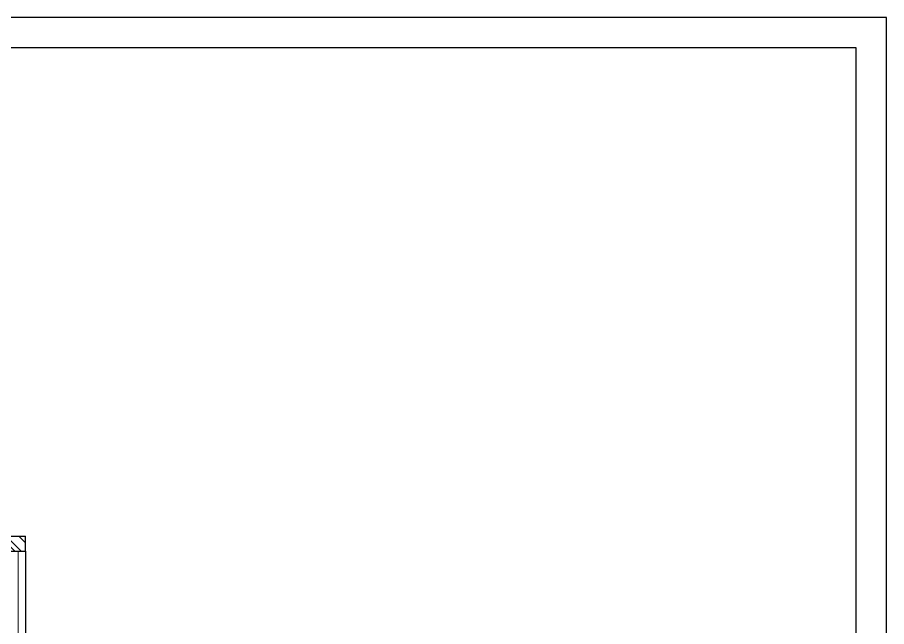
# Model space of a CAD drawing. Header units: metres. Extents: x 494 to 1845, y -666 to 1061.
# Drawn here: x 1822.24 to 1829.51, y 253.36 to 258.45 of the extents above; entities that cross this region are included whole.
import ezdxf

# ---------------------------------------------------------------- set-up
doc = ezdxf.new("R2010")
doc.units = ezdxf.units.M
doc.header["$MEASUREMENT"] = 0
for name, color, linetype, lineweight in [('A-Wall Hatch', 8, 'Continuous', 9), ('DIMENSION', 8, 'Continuous', 5), ('VDA-WALL', 250, 'Continuous', 25), ('VDA-WINDOW', 5, 'Continuous', 9)]:
    doc.layers.add(name, color=color, linetype=linetype, lineweight=lineweight)
doc.layers.add('SHEET', color=7, linetype='Continuous')
doc.layers.add('VDA-WALL BELOW', color=8, linetype='Continuous')

# ---------------------------------------------------------------- blocks, each defined once
blk = doc.blocks.new('sadfadsf')
at = {"layer": 'A-Wall Hatch', "ltscale": 0.1}
h = blk.add_hatch(dxfattribs=at)
h.set_pattern_fill('ANSI32', color=256, scale=0.3, angle=270)
h.set_pattern_definition([(315, (0.4602964287123541, -2.026924649760645), (0.07954951288348662, 0.07954951288348659), []), (315, (0.4602964287123541, -2.079957658260639), (0.07954951288348662, 0.07954951288348659), [])])
h.paths.add_polyline_path([(2.654698409264029, 2.875004219080893), (0.9846984092641833, 2.875004219080893), (0.9846984092641833, 5.550004219080904), (4.879698409264165, 5.550004219080904), (4.879698409264165, 5.675004219080904), (-0.6153015907357258, 5.675004219080904), (-0.6153015907357258, 5.550004219080904), (0.8596984092641833, 5.550004219080904), (0.8596984092641833, 4.350004219080915), (0.5096984092642742, 4.350004219080915), (0.5096984092642742, 4.225004219080915), (0.8596984092641833, 4.225004219080915), (0.8596984092641833, 2.875004219080893), (0.5096984092642742, 2.875004219080893), (0.5096984092642742, 2.750004219080893), (2.654698409264029, 2.750004219080893)])
h.paths.add_polyline_path([(-1.490301590735726, -2.649995780919141), (-1.490301590735726, -0.5999957809191301), (-0.6153015907357258, -0.5999957809191301), (-0.6153015907357258, 4.350004219080915), (-0.4903015907357258, 4.350004219080915), (-0.4903015907357258, -0.5999957809191301), (-0.220301590735744, -0.5999957809191301), (-0.220301590735744, -0.7249957809191301), (-1.365301590735726, -0.7249957809191301), (-1.365301590735726, -2.649995780919141)])
h.paths.add_polyline_path([(3.854698409264074, -0.5999957809191301), (1.579698409264211, -0.5999957809191301), (1.579698409264211, -4.199995780919153), (1.704698409264211, -4.199995780919153), (1.704698409264211, -0.7249957809191301), (3.854698409264074, -0.7249957809191301)])
h.paths.add_polyline_path([(5.254698409264165, 3.299864772477292), (5.248795680612375, 3.299864772477292), (4.879698409264165, 3.300004219080847), (4.879698409264165, 4.350004219080915), (4.754698409264165, 4.350004219080915), (4.754698409264165, 3.300004219080847), (3.854698409264074, 3.300004219080847), (3.854698409264074, 2.750004219080893), (3.979698409264074, 2.750004219080893), (3.979698409264074, 3.175004219080847), (4.754698409264165, 3.175004219080847), (4.754698409264165, 0.3000042190808472), (4.879698409264165, 0.3000042190808472), (4.879698409264165, 1.100004219080859), (5.604698409264074, 1.100004219080859), (5.604698409264074, 1.225004219080859), (4.879698409264165, 1.225004219080859), (4.879698409264165, 3.175004219080847), (5.254698409264165, 3.175004219080847)])
h.paths.add_polyline_path([(8.904698409264029, 3.300004219080847), (7.254698409263938, 3.300004219080847), (7.254698409263938, 4.65000421908087), (8.204698409263983, 4.65000421908087), (8.204698409263983, 4.774864772477315), (7.129698409263938, 4.77500421908087), (7.129698409263938, 3.300004219080847), (5.854698409264074, 3.300004219080847), (5.854698409264074, 3.175004219080847), (8.904698409264029, 3.175004219080847)])
h.paths.add_polyline_path([(5.604698409264074, -1.624995780919164), (4.879698409264165, -1.624995780919164), (4.879698409264165, -0.7249957809191301), (5.329698409263983, -0.7249957809191301), (5.329698409263983, -0.5999957809191301), (4.754698409264165, -0.5999957809191301), (4.754698409264165, -4.199995780919153), (5.254698409264165, -4.199995780919153), (5.254698409264165, -4.075135227522708), (5.248795680612375, -4.075135227522708), (4.879698409264165, -4.074995780919153), (4.879698409264165, -1.749995784389796), (5.604698409264074, -1.749995780919164)])
h.paths.add_polyline_path([(9.779698409264029, 4.77500421908087), (8.804698409263892, 4.77500421908087), (8.804698409263892, 4.65000421908087), (9.654698409264029, 4.65000421908087), (9.654698409264029, 3.300004219080847), (9.779698409264029, 3.300004219080847)])
h.paths.add_polyline_path([(6.354698409264074, -1.624995780919164), (6.229698409264074, -1.624995780919164), (6.229698409264074, -4.074995780919153), (5.854698409264074, -4.074995780919153), (5.854698409264074, -4.199995780919153), (6.354698409264074, -4.199995780919153)])
h.paths.add_polyline_path([(6.354698409264074, 3.175004219080847), (6.229698409264074, 3.175004219080847), (6.229698409264074, 0.3000042190808472), (6.354698409264074, 0.3000042190808472)])
h.paths.add_polyline_path([(11.10469840926407, 3.300004219080847), (9.779698409264029, 3.300004219080847), (9.779698409264029, 3.175004219080847), (11.10469840926407, 3.175004219080847)])
h.paths.add_polyline_path([(9.779698409264029, 3.300004219080847), (9.654698409264029, 3.300004219080847), (9.654698409264029, 3.175004219080847), (9.779698409264029, 3.175004219080847)])
h.paths.add_polyline_path([(9.779698409264029, 0.4125042190808585), (9.654698409264029, 0.4125042190808585), (9.654698409264029, -0.5999957809191301), (6.229698409264074, -0.5999957809191301), (6.229698409264074, -0.7249957809191301), (9.654698409264029, -0.7249957809191301), (9.654698409264029, -4.199995780919153), (9.779698409264029, -4.199995780919153), (9.779698409264029, -0.7249957809191301), (11.10469840926407, -0.7249957809191301), (11.10469840926407, -0.5999957809191301), (9.779698409264029, -0.5999957809191301)])
h.paths.add_polyline_path([(9.654698409264029, 2.21250421908087), (9.779698409264029, 2.21250421908087), (9.779698409264029, 3.175004219080847), (9.654698409264029, 3.175004219080847)])
at = {"layer": 'VDA-WALL'}
for p, q in [((-0.6153015907357258, 5.675004219080904), (4.879698409264165, 5.675004219080904)), ((4.879698409264165, 5.550004219080904), (4.879698409264165, 5.675004219080904)), ((0.9846984092641833, 5.550004219080904), (4.879698409264165, 5.550004219080904))]:
    blk.add_line(p, q, dxfattribs=at)
at = {"layer": 'VDA-WALL BELOW'}
blk.add_line((4.879698409264165, 5.550004219080904), (4.879698409264165, 4.350004219080915), dxfattribs=at)
at = {"layer": 'VDA-WINDOW'}
blk.add_line((4.817198409264165, 5.550004219080904), (4.817198409264165, 4.350004219080915), dxfattribs=at)

msp = doc.modelspace()

# ---------------------------------------------------------------- block references
at = {"layer": 'DIMENSION', "color": 6}
msp.add_blockref('sadfadsf', (1817.432712469813, 248.4416234218156), dxfattribs=at)

# ---------------------------------------------------------------- next in the draw order: linework, layer by layer
at = {"layer": 'SHEET'}
for points in [[(1829.50857305171, 258.4527910279708), (1815.200202913891, 258.4527910279708), (1815.200202913891, 238.2166675476141), (1829.50857305171, 238.2166675476141)], [(1829.254402709146, 258.1986206854817), (1815.454373256454, 258.1986206854817), (1815.454373256454, 238.4708378901031), (1829.254402709146, 238.4708378901031)]]:
    msp.add_lwpolyline(points, close=True, dxfattribs=at)

doc.saveas('drawing.dxf')
